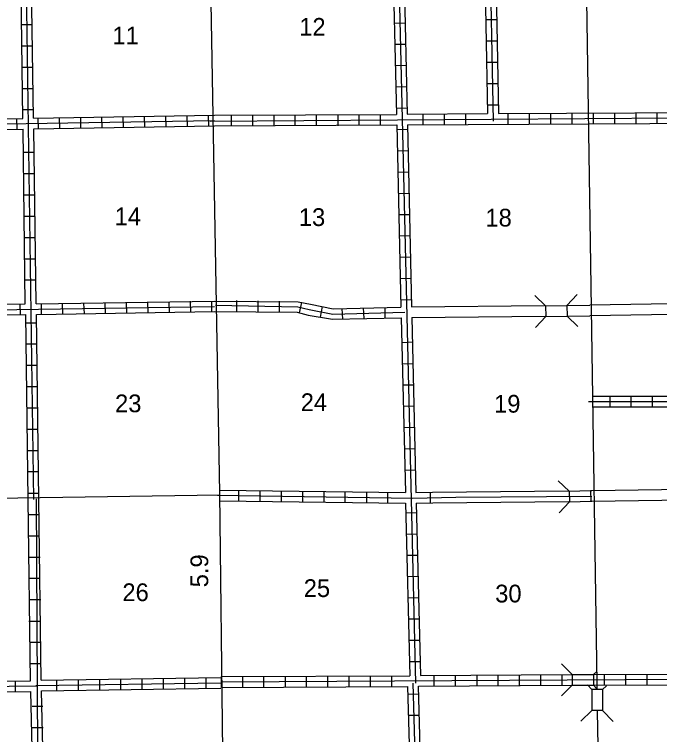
# Model space of a CAD drawing. Extents: x 1640390 to 2179601, y 15437295 to 15889889.
# Drawn here: x 1931298 to 1949481, y 15592005 to 15612298 of the extents above; entities that cross this region are included whole.
import ezdxf

# ---------------------------------------------------------------- set-up
doc = ezdxf.new("R2010")
doc.units = 0
for name, color, linetype in [('L10', 7, 'Continuous'), ('L14', 7, 'Continuous'), ('L18', 7, 'Continuous'), ('L28', 7, 'Continuous'), ('L3', 7, 'Continuous'), ('L4', 7, 'Continuous'), ('L8', 7, 'Continuous'), ('L9', 7, 'Continuous')]:
    doc.layers.add(name, color=color, linetype=linetype)

msp = doc.modelspace()

# ---------------------------------------------------------------- linework, layer by layer
at = {"layer": 'L10'}
for points in [[(1942493, 15604055), (1946242, 15604098)], [(1946859, 15604098), (1947514, 15604103)], [(1952709, 15604187), (1947514, 15604103)], [(1942498, 15603754), (1946252, 15603797)], [(1946891, 15603797), (1947514, 15603807)], [(1952715, 15603886), (1947514, 15603807)], [(1943083, 15598832), (1946917, 15598870)], [(1947567, 15598881), (1950840, 15598928)], [(1947572, 15598580), (1950856, 15598628)], [(1943087, 15598533), (1946923, 15598569)]]:
    msp.add_lwpolyline(points, dxfattribs=at)
at = {"layer": 'L18'}
for p, q in [((1946268, 15604087), (1945967, 15604378)), ((1946865, 15604098), (1947160, 15604404)), ((1946268, 15604087), (1946865, 15604098)), ((1946865, 15604098), (1946875, 15603797)), ((1946268, 15604087), (1946273, 15603786)), ((1946273, 15603786), (1945983, 15603480)), ((1946273, 15603786), (1946875, 15603797)), ((1946875, 15603797), (1947181, 15603506)), ((1946933, 15598865), (1946627, 15599156)), ((1946933, 15598865), (1947535, 15598881)), ((1946933, 15598865), (1946944, 15598564)), ((1947535, 15598881), (1947540, 15598580)), ((1946944, 15598564), (1946648, 15598253)), ((1946944, 15598564), (1947540, 15598580)), ((1947018, 15593696), (1946717, 15593997)), ((1947614, 15593696), (1947709, 15593786)), ((1947018, 15593696), (1947018, 15593395)), ((1947018, 15593696), (1947614, 15593696)), ((1947614, 15593696), (1947614, 15593395)), ((1947018, 15593395), (1946717, 15593094)), ((1947018, 15593395), (1947614, 15593395)), ((1947572, 15593279), (1947451, 15593406)), ((1947614, 15593395), (1947715, 15593295)), ((1947873, 15593279), (1947984, 15593379)), ((1947572, 15593279), (1947567, 15592682)), ((1947873, 15593279), (1947572, 15593279)), ((1947873, 15593279), (1947868, 15592682)), ((1947567, 15592682), (1947266, 15592381)), ((1947868, 15592682), (1947567, 15592682)), ((1947868, 15592682), (1948169, 15592371))]:
    msp.add_line(p, q, dxfattribs=at)
at = {"layer": 'L3'}
msp.add_line((1937081, 15598807), (1937224, 15585728), dxfattribs=at)
msp.add_lwpolyline([(1936717, 15619024), (1937081, 15598807)], dxfattribs=at)
at = {"layer": 'L4'}
for points in [[(1947393, 15614573), (1947709, 15593453)], [(1937082, 15598749), (1917498, 15598464)], [(1947709, 15593453), (1947709, 15593279)], [(1947725, 15592661), (1947810, 15588247)]]:
    msp.add_lwpolyline(points, dxfattribs=at)
at = {"layer": 'L8'}
for p, q in [((1931500, 15612013), (1931801, 15612013)), ((1942308, 15612055), (1942007, 15612044)), ((1944584, 15612155), (1944885, 15612155)), ((1931511, 15611416), (1931806, 15611416)), ((1942324, 15611453), (1942023, 15611448)), ((1944600, 15611553), (1944901, 15611553)), ((1931516, 15610814), (1931817, 15610814)), ((1942335, 15610856), (1942034, 15610846)), ((1944610, 15610956), (1944906, 15610956)), ((1931527, 15610212), (1931828, 15610212)), ((1942350, 15610254), (1942049, 15610249)), ((1944626, 15610355), (1944927, 15610355)), ((1931532, 15609615), (1931833, 15609615)), ((1942366, 15609658), (1942065, 15609647)), ((1944631, 15609753), (1944932, 15609753)), ((1931975, 15609072), (1931965, 15609372)), ((1932577, 15609087), (1932567, 15609388)), ((1933174, 15609098), (1933169, 15609399)), ((1933776, 15609103), (1933765, 15609404)), ((1934373, 15609114), (1934367, 15609415)), ((1934974, 15609124), (1934969, 15609420)), ((1935576, 15609130), (1935566, 15609431)), ((1936173, 15609145), (1936168, 15609446)), ((1936775, 15609156), (1936764, 15609457)), ((1937419, 15609145), (1937419, 15609446)), ((1938016, 15609145), (1938016, 15609446)), ((1938618, 15609156), (1938618, 15609457)), ((1939214, 15609156), (1939214, 15609457)), ((1939816, 15609161), (1939816, 15609462)), ((1940418, 15609161), (1940418, 15609462)), ((1941015, 15609172), (1941015, 15609473)), ((1941616, 15609172), (1941616, 15609473)), ((1942815, 15609182), (1942815, 15609478)), ((1943417, 15609188), (1943417, 15609489)), ((1944019, 15609188), (1944019, 15609489)), ((1945217, 15609198), (1945217, 15609499)), ((1945814, 15609204), (1945814, 15609504)), ((1946416, 15609204), (1946416, 15609504)), ((1947018, 15609214), (1947018, 15609515)), ((1947614, 15609214), (1947614, 15609515)), ((1948216, 15609219), (1948216, 15609520)), ((1948818, 15609219), (1948818, 15609520)), ((1949415, 15609230), (1949415, 15609531)), ((1931374, 15609061), (1931368, 15609362)), ((1942382, 15609056), (1942081, 15609045)), ((1931548, 15608412), (1931849, 15608412)), ((1942393, 15608454), (1942092, 15608448)), ((1931558, 15607815), (1931859, 15607815)), ((1942408, 15607857), (1942108, 15607847)), ((1931569, 15607213), (1931865, 15607213)), ((1942424, 15607255), (1942123, 15607245)), ((1931574, 15606611), (1931875, 15606611)), ((1942435, 15606653), (1942134, 15606648)), ((1931585, 15606014), (1931886, 15606014)), ((1942451, 15606057), (1942150, 15606046)), ((1931590, 15605412), (1931891, 15605412)), ((1942467, 15605455), (1942166, 15605444)), ((1931601, 15604816), (1931902, 15604816)), ((1942482, 15604853), (1942181, 15604847)), ((1931469, 15603839), (1931458, 15604140)), ((1932065, 15603844), (1932060, 15604145)), ((1932667, 15603855), (1932657, 15604156)), ((1933269, 15603865), (1933258, 15604161)), ((1933866, 15603871), (1933860, 15604172)), ((1934468, 15603881), (1934457, 15604182)), ((1935064, 15603897), (1935059, 15604198)), ((1935666, 15603908), (1935661, 15604203)), ((1936268, 15603913), (1936257, 15604214)), ((1936865, 15603923), (1936859, 15604219)), ((1937567, 15603939), (1937567, 15604240)), ((1938169, 15603929), (1938169, 15604230)), ((1938765, 15603913), (1938765, 15604214)), ((1939336, 15603886), (1939399, 15604182)), ((1942493, 15604256), (1942192, 15604246)), ((1939927, 15603770), (1939985, 15604066)), ((1940550, 15603712), (1940539, 15604013)), ((1941152, 15603728), (1941141, 15604029)), ((1941748, 15603739), (1941743, 15604040)), ((1931616, 15603612), (1931917, 15603612)), ((1931632, 15603015), (1931923, 15603015)), ((1942525, 15603058), (1942224, 15603047)), ((1931643, 15602413), (1931944, 15602413)), ((1942535, 15602456), (1942234, 15602445)), ((1931648, 15601811), (1931949, 15601811)), ((1942551, 15601854), (1942250, 15601848)), ((1948084, 15601236), (1948084, 15601537)), ((1948681, 15601236), (1948681, 15601537)), ((1949283, 15601236), (1949283, 15601537)), ((1942567, 15601257), (1942266, 15601246)), ((1931659, 15601215), (1931960, 15601215)), ((1942583, 15600655), (1942282, 15600645)), ((1931669, 15600613), (1931965, 15600613)), ((1942593, 15600053), (1942292, 15600048)), ((1931675, 15600011), (1931975, 15600011)), ((1942609, 15599457), (1942308, 15599446)), ((1931685, 15599414), (1931986, 15599414)), ((1937625, 15598591), (1937625, 15598886)), ((1938227, 15598580), (1938227, 15598881)), ((1938823, 15598569), (1938823, 15598870)), ((1939425, 15598564), (1939425, 15598865)), ((1940027, 15598554), (1940027, 15598855)), ((1940624, 15598548), (1940624, 15598844)), ((1941226, 15598538), (1941226, 15598839)), ((1941822, 15598532), (1941822, 15598828)), ((1943026, 15598532), (1943026, 15598828)), ((1931690, 15598812), (1931991, 15598812)), ((1942635, 15598253), (1942335, 15598247)), ((1932002, 15598195), (1931701, 15598195)), ((1942651, 15597656), (1942350, 15597645)), ((1932007, 15597598), (1931706, 15597598)), ((1932023, 15596996), (1931727, 15596996)), ((1942667, 15597054), (1942366, 15597049)), ((1932023, 15596405), (1931727, 15596405)), ((1942672, 15596457), (1942377, 15596447)), ((1932044, 15595803), (1931743, 15595803)), ((1942694, 15595856), (1942393, 15595845)), ((1932007, 15595196), (1931706, 15595196)), ((1942709, 15595254), (1942408, 15595254)), ((1932049, 15594604), (1931748, 15594604)), ((1942725, 15594657), (1942424, 15594657)), ((1932049, 15593997), (1931748, 15593997)), ((1942731, 15594055), (1942435, 15594055)), ((1932498, 15593247), (1932498, 15593548)), ((1933100, 15593252), (1933100, 15593553)), ((1933702, 15593263), (1933702, 15593564)), ((1934299, 15593274), (1934299, 15593569)), ((1934901, 15593279), (1934901, 15593580)), ((1935502, 15593289), (1935502, 15593590)), ((1936099, 15593295), (1936099, 15593596)), ((1936701, 15593305), (1936701, 15593606)), ((1937134, 15593337), (1937134, 15593638)), ((1937736, 15593337), (1937736, 15593638)), ((1938332, 15593347), (1938332, 15593648)), ((1938934, 15593347), (1938934, 15593648)), ((1939531, 15593353), (1939531, 15593654)), ((1940133, 15593353), (1940133, 15593654)), ((1940735, 15593363), (1940735, 15593664)), ((1941331, 15593363), (1941331, 15593664)), ((1941933, 15593363), (1941933, 15593664)), ((1943132, 15593374), (1943132, 15593670)), ((1943734, 15593379), (1943734, 15593680)), ((1944336, 15593379), (1944336, 15593680)), ((1944932, 15593390), (1944932, 15593691)), ((1945534, 15593390), (1945534, 15593691)), ((1946131, 15593390), (1946131, 15593691)), ((1946733, 15593395), (1946733, 15593696)), ((1947931, 15593406), (1947931, 15593707)), ((1948533, 15593406), (1948533, 15593707)), ((1949135, 15593411), (1949135, 15593712)), ((1931315, 15593522), (1931315, 15593221)), ((1942694, 15593147), (1942393, 15593136)), ((1932102, 15592798), (1931801, 15592798)), ((1942709, 15592545), (1942408, 15592540)), ((1932107, 15592196), (1931807, 15592196))]:
    msp.add_line(p, q, dxfattribs=at)
for points in [[(1941949, 15614521), (1942065, 15609478)], [(1942102, 15614531), (1942599, 15593453)], [(1942250, 15614531), (1942366, 15609489)], [(1944541, 15614508), (1944631, 15609504)], [(1944689, 15614557), (1944790, 15609288)], [(1944843, 15614481), (1944943, 15609504)], [(1931532, 15609362), (1931469, 15614378)], [(1931843, 15598628), (1931616, 15614415)], [(1931833, 15609372), (1931764, 15614389)], [(1931833, 15609372), (1936933, 15609457)], [(1936817, 15609288), (1957931, 15609436)], [(1936933, 15609457), (1942065, 15609478)], [(1942366, 15609489), (1944631, 15609504)], [(1944943, 15609504), (1952614, 15609547)], [(1910376, 15608881), (1936933, 15609304)], [(1927519, 15609304), (1931532, 15609362)], [(1936933, 15609156), (1942076, 15609182)], [(1942076, 15609182), (1942192, 15604045)], [(1942377, 15609188), (1952625, 15609246)], [(1942377, 15609188), (1942493, 15604055)], [(1927525, 15609003), (1931543, 15609061)], [(1931606, 15604140), (1931543, 15609061)], [(1931843, 15609072), (1936933, 15609156)], [(1931907, 15604140), (1931843, 15609072)], [(1926616, 15604066), (1931606, 15604140)], [(1931907, 15604140), (1936933, 15604219)], [(1936933, 15604219), (1939299, 15604203), (1939642, 15604129), (1940281, 15604003), (1942192, 15604045)], [(1936965, 15604103), (1939283, 15604055), (1939610, 15603982), (1940275, 15603855), (1942298, 15603908)], [(1915867, 15603749), (1936933, 15604071)], [(1931917, 15603839), (1936933, 15603923)], [(1936933, 15603923), (1939267, 15603908), (1939573, 15603828), (1940265, 15603707), (1942197, 15603749)], [(1926627, 15603765), (1931616, 15603839)], [(1931690, 15598628), (1931616, 15603839)], [(1931991, 15598628), (1931917, 15603839)], [(1942197, 15603749), (1942319, 15598823)], [(1942498, 15603754), (1942614, 15598823)], [(1947614, 15601537), (1950634, 15601537)], [(1947482, 15601389), (1952815, 15601389)], [(1947609, 15601236), (1950619, 15601236)], [(1937079, 15598897), (1942319, 15598823)], [(1942614, 15598823), (1943083, 15598832)], [(1931748, 15593522), (1931690, 15598628)], [(1931975, 15587999), (1931923, 15598649)], [(1932049, 15593538), (1931991, 15598628)], [(1937023, 15598749), (1942525, 15598670), (1943739, 15598696)], [(1913316, 15598464), (1913417, 15593157), (1931917, 15593379)], [(1937083, 15598596), (1942324, 15598522)], [(1942324, 15598522), (1942440, 15593664)], [(1942625, 15598522), (1943087, 15598533)], [(1942625, 15598522), (1942741, 15593670)], [(1932049, 15593538), (1937118, 15593611)], [(1937134, 15593638), (1942440, 15593664)], [(1937134, 15593490), (1958248, 15593611)], [(1942741, 15593670), (1947002, 15593696)], [(1947614, 15593696), (1952176, 15593722)], [(1926748, 15593453), (1931748, 15593522)], [(1931902, 15593390), (1937118, 15593464)], [(1937134, 15593337), (1942382, 15593363)], [(1937319, 15572291), (1942831, 15572264), (1942683, 15588136), (1942535, 15593453)], [(1942577, 15583072), (1942535, 15588136), (1942382, 15593363)], [(1942683, 15593374), (1946991, 15593395)], [(1942873, 15583072), (1942831, 15588136), (1942683, 15593374)], [(1947636, 15593395), (1952166, 15593421)], [(1926759, 15593163), (1931759, 15593221)], [(1931886, 15588030), (1931759, 15593221)], [(1932060, 15593237), (1937118, 15593316)], [(1932181, 15588030), (1932060, 15593237)]]:
    msp.add_lwpolyline(points, dxfattribs=at)
at = {"layer": 'L9'}
for points in [[(1947535, 15598881), (1947567, 15598881)], [(1943739, 15598696), (1947567, 15598728)], [(1947525, 15598580), (1947567, 15598580)]]:
    msp.add_lwpolyline(points, dxfattribs=at)

# ---------------------------------------------------------------- texts
at = {"layer": 'L14'}
for s, p in [('12', (1939325, 15611696)), ('11', (1934061, 15611453)), ('14', (1934124, 15606358)), ('13', (1939314, 15606336)), ('18', (1944573, 15606321)), ('23', (1934135, 15601088)), ('24', (1939367, 15601120)), ('19', (1944816, 15601077)), ('25', (1939452, 15595882)), ('26', (1934341, 15595766)), ('30', (1944848, 15595729))]:
    msp.add_text(s, height=500, rotation=360, dxfattribs=at).set_placement(p)
at = {"layer": 'L28'}
msp.add_text('5.9', height=500, rotation=90, dxfattribs=at).set_placement((1936760, 15596155))

doc.saveas('drawing.dxf')
